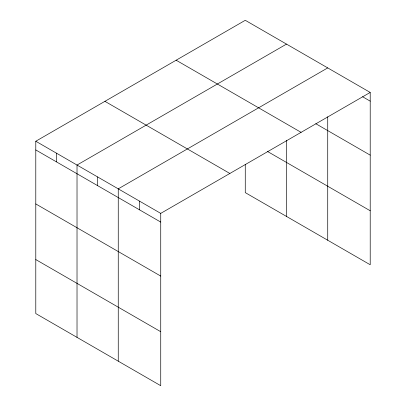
<?xml version="1.0" encoding="UTF-8"?>
<svg xmlns="http://www.w3.org/2000/svg" width="406" height="406" viewBox="0 0 406 406"><rect width="100%" height="100%" fill="white"/><g stroke="black" fill="none" stroke-linecap="round" stroke-linejoin="round"><path stroke-width="0.61" d="M370.211 92.436L245.265 20.3L35.789 141.242L35.789 313.564L160.735 385.7L160.735 213.378L370.211 92.436L370.211 264.758L245.265 192.622L245.265 164.369M327.728 116.796L327.728 240.23M286.499 44.107L77.018 165.044L77.018 337.366M327.728 67.909L118.253 188.851L118.253 361.173M362.588 96.74L370.211 101.145M315.797 123.718L370.211 155.138M176.138 60.21L301.085 132.346M267.508 151.474L370.211 210.765M104.915 101.333L229.862 173.469M35.789 141.242L160.735 213.378M35.789 149.946L160.735 222.082M35.789 203.939L160.735 276.08M35.789 259.571L160.735 331.707M286.499 140.309L286.499 216.428M139.491 201.112L139.491 209.821M97.638 176.95L97.638 185.654M56.404 153.143L56.404 161.852"/></g></svg>
